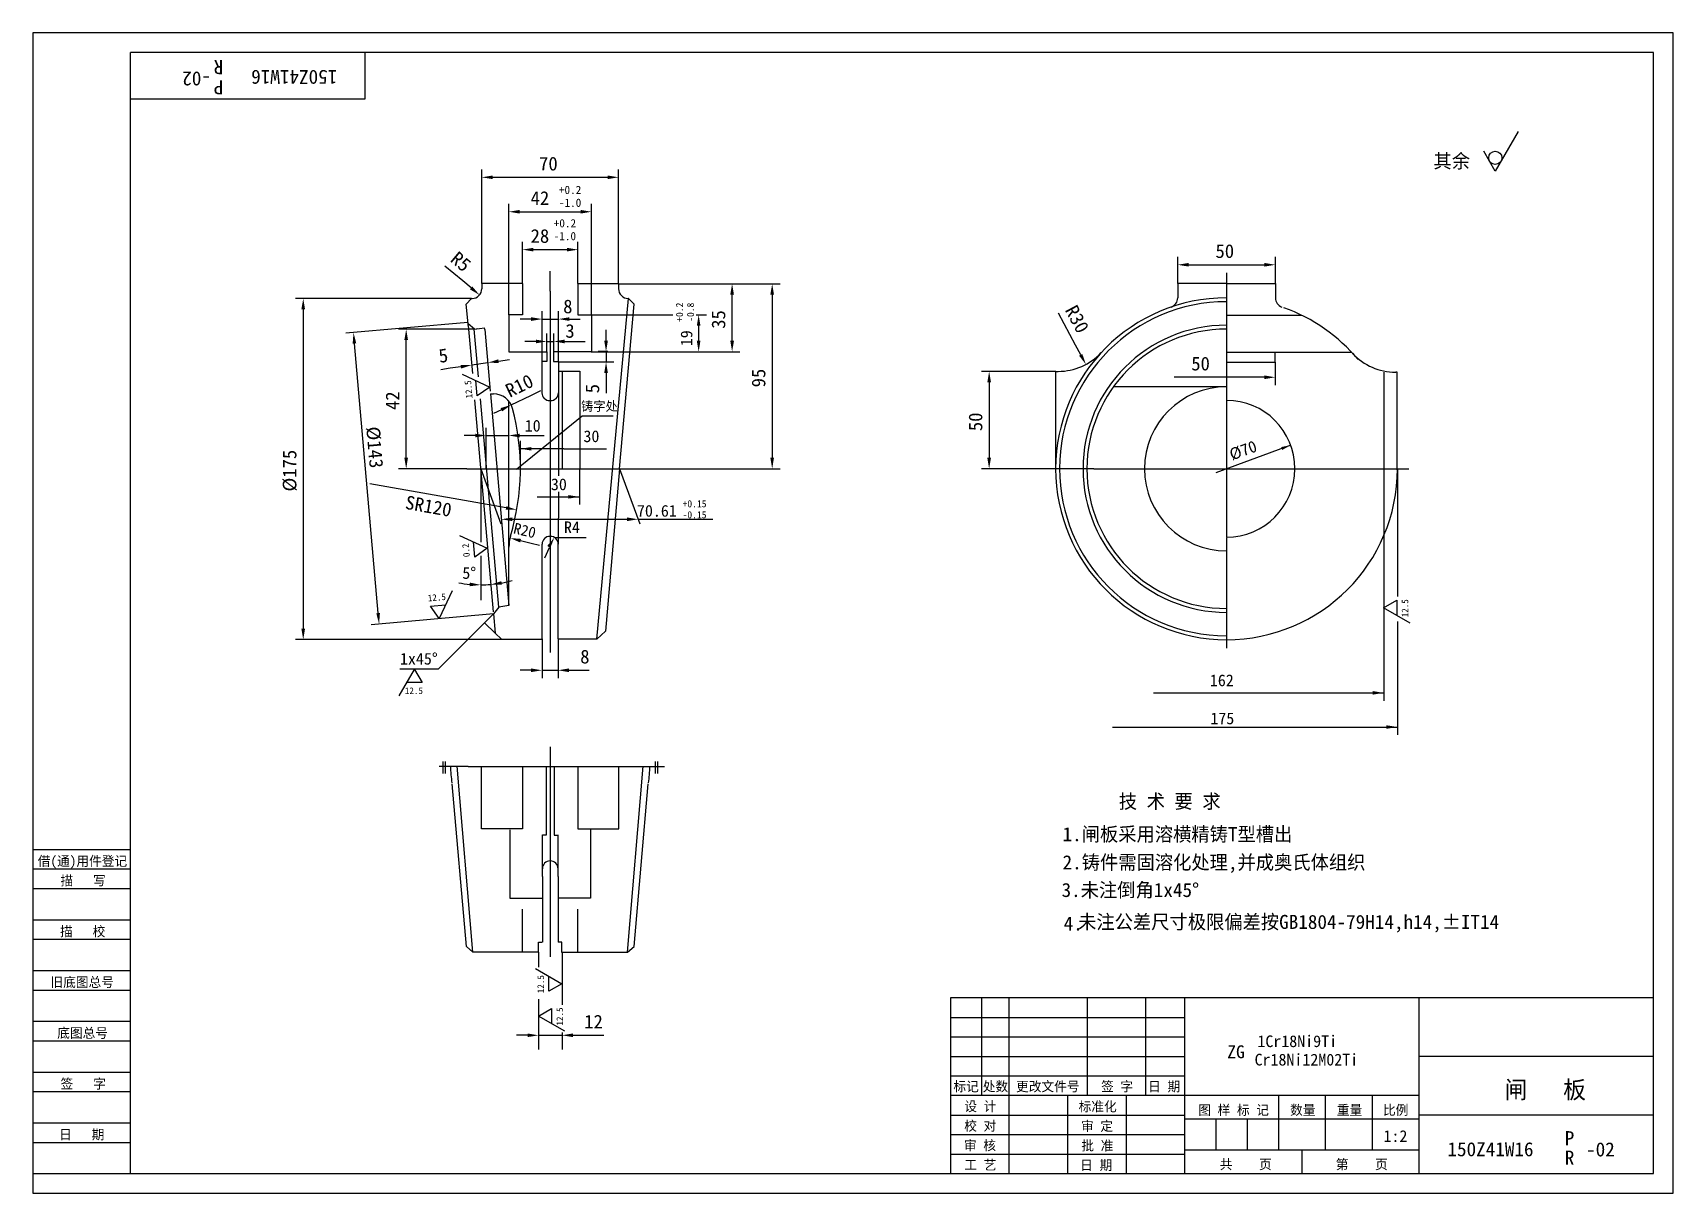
# Model space of a CAD drawing. Header units: metres. Extents: x 0 to 420, y 0 to 297.
import ezdxf

# ---------------------------------------------------------------- set-up
doc = ezdxf.new("R2010")
doc.units = ezdxf.units.M
for name, color, linetype in [('C', 6, 'Continuous'), ('D', 1, 'Continuous'), ('FL', 5, 'Continuous'), ('T', 7, 'Continuous'), ('TL', 4, 'Continuous')]:
    doc.layers.add(name, color=color, linetype=linetype)

# ---------------------------------------------------------------- blocks, each defined once
blk = doc.blocks.new('TUKUN3')
at = {"layer": 'FL'}
for p, q in [((420, 297), (0, 297)), ((0, 297), (0, 0)), ((420, 0), (420, 297)), ((0, 78), (25, 78)), ((0, 70), (25, 70)), ((0, 65), (25, 65)), ((0, 57), (25, 57)), ((0, 52), (25, 52)), ((243, 25), (243, 50)), ((250, 5), (250, 50)), ((270, 25), (270, 50)), ((285, 25), (285, 50)), ((0, 44), (25, 44)), ((235, 45), (295, 45)), ((0, 39), (25, 39)), ((235, 40), (295, 40)), ((235, 35), (295, 35)), ((0, 31), (25, 31)), ((235, 30), (295, 30)), ((0, 26), (25, 26)), ((280, 5), (280, 25)), ((0, 18), (25, 18)), ((235, 20), (295, 20)), ((0, 13), (25, 13)), ((235, 15), (295, 15)), ((235, 10), (295, 10)), ((0, 0), (420, 0))]:
    blk.add_line(p, q, dxfattribs=at)
at = {"layer": 'TL'}
for p, q in [((415, 292), (25, 292)), ((25, 5), (25, 292)), ((85, 292), (85, 280)), ((415, 5), (415, 292)), ((85, 280), (25, 280)), ((0, 88), (25, 88)), ((0, 83), (25, 83)), ((415, 50), (235, 50)), ((235, 50), (235, 5)), ((295, 5), (295, 50)), ((355, 5), (355, 50)), ((415, 35), (355, 35)), ((355, 25), (235, 25)), ((265, 5), (265, 25)), ((319, 11), (319, 25)), ((331, 11), (331, 25)), ((343, 11), (343, 25)), ((295, 19), (355, 19)), ((303, 11), (303, 19)), ((311, 11), (311, 19)), ((415, 20), (355, 20)), ((355, 11), (295, 11)), ((325, 5), (325, 11)), ((0, 5), (415, 5))]:
    blk.add_line(p, q, dxfattribs=at)
at = {"layer": 'T'}
for s, p in [('借(通)用件登记', (1.26, 83.76)), ('描   写', (7.09, 78.76)), ('描   校', (6.98, 65.76)), ('旧底图总号', (4.52, 52.76)), ('底图总号', (6.25, 39.76)), ('签   字', (7.1, 26.76)), ('标记', (235.71, 26.07)), ('处数', (243.22, 26.07)), ('更改文件号', (251.75, 26.07)), ('签 字', (273.53, 26.07)), ('日 期', (285.57, 26.07)), ('设 计', (238.5, 20.99)), ('标准化', (267.77, 20.93)), ('图 样 标 记', (298.4, 20.04)), ('数量', (321.92, 20.04)), ('重量', (333.88, 20.04)), ('比例', (345.7, 20.04)), ('校 对', (238.48, 15.99)), ('审 定', (268.39, 15.93)), ('日   期', (6.72, 13.76)), ('审 核', (238.41, 10.99)), ('批 准', (268.46, 10.93)), ('工 艺', (238.52, 5.99)), ('日 期', (268.18, 5.93)), ('共    页', (303.91, 6.13)), ('第    页', (333.62, 6.13))]:
    blk.add_text(s, height=2.5, dxfattribs=at).set_placement(p)

msp = doc.modelspace()

# ---------------------------------------------------------------- linework, layer by layer
at = {"layer": 'C'}
for p, q in [((132.46, 230.91), (132.46, 235.96)), ((305.64, 235.57), (305.64, 202.97)), ((132.46, 230.91), (132.46, 202.83)), ((132.46, 202.83), (132.46, 168.12)), ((305.64, 202.92), (305.64, 167.92)), ((111.1, 185.42), (152.62, 185.42)), ((260.96, 185.42), (255.82, 185.42)), ((271.64, 185.42), (260.96, 185.42)), ((271.64, 185.42), (342.42, 185.42)), ((342.42, 185.42), (346.76, 185.42)), ((346.76, 185.42), (352.3, 185.42)), ((132.46, 168.09), (132.46, 138.39)), ((305.64, 167.76), (305.64, 155.88)), ((305.64, 155.88), (305.64, 152.38)), ((305.64, 152.38), (305.64, 147.71)), ((305.64, 148.67), (305.64, 139.46)), ((132.47, 114.28), (132.47, 68.8)), ((111.51, 109.23), (104.06, 109.23)), ((111.51, 109.23), (156.19, 109.23)), ((156.19, 109.23), (161.72, 109.23)), ((132.47, 68.8), (132.47, 60.48))]:
    msp.add_line(p, q, dxfattribs=at)
at = {"layer": 'D'}
for p, q in [((380.31, 271.76), (374.45, 261.62)), ((374.45, 261.62), (371.52, 266.69)), ((114.96, 232.85), (114.96, 262.01)), ((149.96, 232.85), (149.96, 262.01)), ((147.16, 260.01), (117.76, 260.01)), ((121.85, 224.85), (121.85, 253.2)), ((143.08, 224.85), (143.08, 253.2)), ((124.65, 251.2), (140.28, 251.2)), ((125.35, 232.85), (125.35, 243.5)), ((128.15, 241.5), (136.78, 241.5)), ((139.58, 232.85), (139.58, 243.5)), ((293.14, 232.85), (293.14, 239.63)), ((318.14, 232.87), (318.14, 239.63)), ((110.08, 233.49), (105.53, 237.29)), ((295.94, 237.63), (315.34, 237.63)), ((112.23, 231.7), (110.08, 233.49)), ((149.97, 232.78), (181.05, 232.78)), ((181.05, 232.78), (191.31, 232.78)), ((112.36, 229.01), (67.24, 229.01)), ((179.05, 218.17), (179.05, 229.98)), ((189.31, 229.98), (189.31, 188.22)), ((69.24, 226.21), (69.24, 144.48)), ((111.38, 222.84), (80.12, 220.1)), ((127.59, 223.73), (124.79, 223.73)), ((130.39, 212.8), (130.39, 225.73)), ((130.39, 223.73), (134.58, 223.73)), ((134.58, 212.8), (134.58, 225.73)), ((137.38, 223.73), (140.18, 223.73)), ((142.96, 224.85), (163.85, 224.85)), ((169.88, 224.85), (172.48, 224.85)), ((266.98, 217.06), (262.62, 225.23)), ((113.05, 221.17), (93.6, 221.17)), ((131.61, 215.34), (131.61, 220)), ((133.37, 215.34), (133.37, 220)), ((146.77, 218.19), (146.77, 220.99)), ((170.48, 222.05), (170.48, 218.17)), ((88.42, 148.47), (82.35, 217.48)), ((95.6, 188.22), (95.6, 218.37)), ((128.81, 218), (126.01, 218)), ((131.61, 218), (133.37, 218)), ((136.17, 218), (138.97, 218)), ((138.97, 218), (141.39, 218)), ((142.96, 215.37), (172.48, 215.37)), ((147.19, 215.39), (144.77, 215.39)), ((146.77, 215.39), (146.77, 212.76)), ((172.48, 215.37), (181.05, 215.37)), ((268.3, 214.59), (266.98, 217.06)), ((106.83, 211.14), (104.43, 210.78)), ((109.6, 211.55), (106.83, 211.14)), ((116.48, 212.56), (112.37, 211.95)), ((119.25, 212.97), (122.02, 213.38)), ((134.61, 212.76), (148.77, 212.76)), ((261.91, 210.35), (242.86, 210.35)), ((318.12, 212.73), (318.12, 206.84)), ((109.91, 209.62), (116.98, 206.33)), ((113.78, 204.09), (113.44, 207.97)), ((116.98, 206.33), (113.78, 204.09)), ((146.77, 209.96), (146.77, 207.16)), ((146.77, 207.16), (146.77, 204.74)), ((244.86, 207.55), (244.86, 188.22)), ((300.8, 208.84), (292.27, 208.84)), ((315.32, 208.84), (300.8, 208.84)), ((122.49, 201.75), (127.54, 204.18)), ((127.54, 204.18), (130.08, 205.47)), ((119.97, 200.53), (117.99, 199.57)), ((123.87, 185.31), (140.68, 199)), ((140.68, 199), (148.61, 199)), ((113.27, 193.93), (110.47, 193.93)), ((116.07, 185.41), (116.07, 195.93)), ((116.07, 193.93), (121.84, 193.93)), ((124.64, 193.93), (127.44, 193.93)), ((127.44, 193.93), (127.53, 193.93)), ((127.53, 193.93), (130.91, 193.93)), ((124.85, 185.42), (124.85, 192.53)), ((135.92, 190.53), (124.85, 190.53)), ((135.92, 190.53), (142.62, 190.53)), ((142.62, 190.53), (146.85, 190.53)), ((322.07, 191.45), (302.91, 184.41)), ((111.1, 185.42), (93.6, 185.42)), ((114.67, 185.42), (114.67, 166.66)), ((114.67, 185.42), (118.09, 176.02)), ((139.95, 185.31), (139.95, 176.23)), ((150.25, 185.42), (155.38, 171.33)), ((152.62, 185.42), (191.31, 185.42)), ((255.82, 185.42), (242.86, 185.42)), ((349.39, 185.32), (349.39, 152.74)), ((101.28, 178.93), (86.26, 181.6)), ((121.16, 175.39), (101.28, 178.93)), ((129.16, 178.23), (139.95, 178.23)), ((118.09, 176.02), (119.8, 171.33)), ((122.78, 172.49), (152.16, 172.49)), ((154.96, 172.49), (170.99, 172.49)), ((170.99, 172.49), (174.15, 172.49)), ((109.27, 168.35), (116.35, 165.06)), ((345.89, 168.76), (345.89, 126.06)), ((113.15, 162.82), (112.81, 166.71)), ((116.35, 165.06), (113.15, 162.82)), ((124.9, 167.02), (127.62, 166.37)), ((127.62, 166.37), (129.72, 165.87)), ((132.17, 165.17), (131.03, 162.51)), ((132.11, 165.43), (132.52, 166.12)), ((133.55, 167.83), (141.65, 167.83)), ((114.67, 163.1), (114.67, 151.77)), ((107.33, 154.15), (104.03, 147.07)), ((345.86, 149.84), (349.24, 151.79)), ((349.24, 151.79), (349.24, 147.89)), ((117.93, 148.26), (86.67, 145.51)), ((101.79, 150.27), (105.68, 150.61)), ((104.03, 147.07), (101.79, 150.27)), ((117.93, 148.26), (110.85, 141.18)), ((352.62, 145.93), (345.86, 149.84)), ((118.36, 143.33), (115.68, 146.01)), ((349.39, 146.36), (349.39, 117.31)), ((120.47, 141.68), (67.24, 141.68)), ((110.85, 141.18), (103.78, 134.11)), ((130.39, 141.87), (130.39, 131.84)), ((134.47, 141.87), (134.47, 131.84)), ((93.79, 127.31), (97.69, 134.07)), ((103.78, 134.11), (93.94, 134.11)), ((99.65, 130.69), (95.74, 130.69)), ((97.69, 134.07), (99.65, 130.69)), ((127.59, 133.84), (124.79, 133.84)), ((130.39, 133.84), (134.47, 133.84)), ((137.27, 133.84), (140.07, 133.84)), ((140.07, 133.84), (142.49, 133.84)), ((286.94, 128.06), (345.89, 128.06)), ((276.4, 119.31), (349.39, 119.31)), ((104.98, 110.53), (104.98, 107.4)), ((105.62, 110.53), (105.62, 107.4)), ((159.32, 110.53), (159.32, 107.4)), ((159.95, 110.53), (159.95, 107.4)), ((129.47, 61.65), (129.47, 57.83)), ((135.5, 61.61), (135.5, 49.66)), ((128.73, 57.52), (135.49, 53.62)), ((132.11, 51.67), (132.11, 55.57)), ((135.49, 53.62), (132.11, 51.67)), ((129.45, 45.33), (132.83, 47.29)), ((129.47, 49.66), (129.47, 36.8)), ((132.83, 47.29), (132.83, 43.38)), ((135.5, 49.66), (135.5, 48.17)), ((136.21, 41.43), (129.45, 45.33)), ((126.67, 40.41), (123.87, 40.41)), ((129.47, 40.41), (135.5, 40.41)), ((135.5, 41.13), (135.5, 36.8)), ((138.3, 40.41), (141.1, 40.41)), ((141.1, 40.41), (146.19, 40.41))]:
    msp.add_line(p, q, dxfattribs=at)
msp.add_circle((374.45, 265), 1.69, dxfattribs=at)
for start, end in [(259.2, 264.6), (270, 275), (280.4, 285.8)]:
    msp.add_arc((114.67, 185.42), 29.73, start, end, dxfattribs=at)
for points in [[(117.76, 260.48), (117.76, 259.55), (114.96, 260.01)], [(147.16, 260.48), (147.16, 259.55), (149.96, 260.01)], [(124.65, 251.67), (124.65, 250.74), (121.85, 251.2)], [(140.28, 251.67), (140.28, 250.74), (143.08, 251.2)], [(128.15, 241.97), (128.15, 241.04), (125.35, 241.5)], [(136.78, 241.97), (136.78, 241.04), (139.58, 241.5)], [(295.94, 238.1), (295.94, 237.17), (293.14, 237.63)], [(315.34, 238.1), (315.34, 237.17), (318.14, 237.63)], [(111.93, 231.34), (112.53, 232.06), (114.38, 229.9)], [(178.58, 229.98), (179.52, 229.98), (179.05, 232.78)], [(188.84, 229.98), (189.77, 229.98), (189.31, 232.78)], [(68.77, 226.21), (69.71, 226.21), (69.24, 229.01)], [(127.59, 224.2), (127.59, 223.26), (130.39, 223.73)], [(137.38, 224.2), (137.38, 223.26), (134.58, 223.73)], [(170.01, 222.05), (170.94, 222.05), (170.48, 224.85)], [(82.82, 217.52), (81.89, 217.44), (82.11, 220.27)], [(95.13, 218.37), (96.06, 218.37), (95.6, 221.17)], [(128.81, 218.47), (128.81, 217.53), (131.61, 218)], [(136.17, 218.47), (136.17, 217.53), (133.37, 218)], [(146.31, 218.19), (147.24, 218.19), (146.77, 215.39)], [(170.01, 218.17), (170.94, 218.17), (170.48, 215.37)], [(178.58, 218.17), (179.52, 218.17), (179.05, 215.37)], [(267.89, 214.37), (268.71, 214.81), (269.62, 212.12)], [(109.53, 212.01), (109.67, 211.08), (112.37, 211.95)], [(119.18, 213.43), (119.32, 212.51), (116.48, 212.56)], [(146.31, 209.96), (147.24, 209.96), (146.77, 212.76)], [(244.39, 207.55), (245.33, 207.55), (244.86, 210.35)], [(315.32, 209.3), (315.32, 208.37), (318.12, 208.84)], [(120.18, 200.11), (119.77, 200.95), (122.49, 201.75)], [(113.27, 194.39), (113.27, 193.46), (116.07, 193.93)], [(124.64, 194.39), (124.64, 193.46), (121.84, 193.93)], [(127.65, 190.08), (124.85, 190.53), (127.65, 190.98)], [(319.89, 190.23), (322.07, 191.45), (319.62, 190.97)], [(95.13, 188.22), (96.06, 188.22), (95.6, 185.42)], [(188.84, 188.22), (189.77, 188.22), (189.31, 185.42)], [(244.39, 188.22), (245.33, 188.22), (244.86, 185.42)], [(137.15, 178.68), (139.95, 178.23), (137.15, 177.78)], [(122.78, 172.96), (122.78, 172.02), (119.98, 172.49)], [(121.07, 174.93), (121.24, 175.85), (123.91, 174.9)], [(152.16, 172.96), (152.16, 172.02), (154.96, 172.49)], [(124.79, 166.56), (125.01, 167.47), (122.18, 167.67)], [(132.51, 165.19), (131.71, 165.67), (133.55, 167.83)], [(111.9, 156.29), (111.85, 155.35), (114.67, 155.69)], [(120.1, 155.71), (119.98, 156.64), (117.27, 155.8)], [(88.88, 148.52), (87.95, 148.43), (88.66, 145.68)], [(68.77, 144.48), (69.71, 144.48), (69.24, 141.68)], [(127.59, 134.31), (127.59, 133.37), (130.39, 133.84)], [(137.27, 134.31), (137.27, 133.37), (134.47, 133.84)], [(343.09, 128.51), (345.89, 128.06), (343.09, 127.61)], [(346.59, 119.76), (349.39, 119.31), (346.59, 118.86)], [(126.67, 40.88), (126.67, 39.95), (129.47, 40.41)], [(138.3, 40.88), (138.3, 39.95), (135.5, 40.41)]]:
    msp.add_solid(points, dxfattribs=at)
at = {"layer": 'TL'}
for p, q in [((114.96, 232.85), (114.96, 231.51)), ((125.46, 232.85), (114.96, 232.85)), ((125.35, 232.85), (125.35, 224.85)), ((139.46, 232.85), (149.96, 232.85)), ((139.58, 232.85), (139.58, 224.85)), ((149.96, 232.85), (149.96, 231.51)), ((305.64, 232.85), (293.14, 232.85)), ((293.14, 232.85), (293.14, 229.17)), ((305.64, 232.85), (318.14, 232.85)), ((318.14, 232.85), (318.14, 229.17)), ((110.99, 227.51), (112.36, 229.01)), ((111.43, 222.5), (110.99, 227.51)), ((112.36, 229.01), (112.46, 229.01)), ((144.44, 141.84), (152.56, 229.01)), ((150.25, 185.42), (153.93, 227.51)), ((152.56, 229.01), (152.46, 229.01)), ((153.93, 227.51), (152.56, 229.01)), ((121.85, 224.85), (121.85, 215.35)), ((125.35, 224.85), (121.85, 224.85)), ((139.58, 224.85), (143.08, 224.85)), ((143.08, 224.85), (143.08, 215.35)), ((305.62, 224.75), (324.81, 224.75)), ((113.05, 221.17), (111.43, 222.5)), ((111.47, 222.06), (111.43, 222.5)), ((111.47, 222.06), (112.54, 209.81)), ((113.03, 221.19), (113.96, 221.28)), ((114.1, 208.94), (113.03, 221.19)), ((113.05, 221.17), (115.66, 221.47)), ((115.72, 221.06), (115.66, 221.47)), ((115.72, 221.06), (117.1, 205.28)), ((121.85, 215.35), (131.6, 215.35)), ((131.6, 215.35), (131.6, 212.85)), ((143.08, 215.35), (133.33, 215.35)), ((133.33, 215.35), (133.33, 212.85)), ((305.62, 215.25), (337.65, 215.25)), ((318.12, 212.73), (318.12, 215.25)), ((130.35, 212.85), (130.35, 204.85)), ((131.6, 212.85), (130.35, 212.85)), ((133.33, 212.85), (134.58, 212.85)), ((134.55, 210.44), (140.05, 210.44)), ((134.58, 212.85), (134.58, 204.85)), ((135.55, 210.44), (135.55, 185.36)), ((140.05, 210.44), (140.05, 185.36)), ((261.91, 185.45), (261.91, 210.35)), ((261.91, 210.35), (262.56, 210.35)), ((305.62, 212.73), (318.12, 212.73)), ((345.98, 168.47), (345.98, 210.12)), ((349.36, 210.12), (348.95, 210.12)), ((349.36, 185.12), (349.36, 210.12)), ((305.64, 206.42), (276.71, 206.42)), ((113.13, 203.05), (117.88, 148.81)), ((119.28, 149.99), (114.6, 203.28)), ((117.16, 204.57), (117.99, 204.57)), ((117.16, 204.57), (121.9, 150.4)), ((121.9, 168.09), (121.9, 202.69)), ((132.58, 202.85), (132.46, 202.85)), ((134.58, 204.85), (134.58, 185.36)), ((134.58, 185.36), (134.57, 183.64)), ((150.25, 185.42), (146.61, 143.83)), ((134.56, 179.53), (134.52, 166.12)), ((121.9, 165.35), (121.9, 168.09)), ((132.52, 168.12), (132.46, 168.12)), ((121.9, 150.4), (121.9, 165.35)), ((130.4, 141.87), (130.4, 166.12)), ((134.52, 141.87), (134.52, 166.12)), ((119.28, 149.99), (117.93, 148.26)), ((117.93, 148.26), (118.36, 143.33)), ((121.9, 150.4), (119.28, 149.99)), ((119.99, 141.84), (118.36, 143.33)), ((144.44, 141.84), (146.61, 143.83)), ((119.99, 141.84), (130.4, 141.84)), ((144.44, 141.84), (134.52, 141.84)), ((112.64, 61.65), (108.65, 109.27)), ((114.9, 93.27), (114.9, 109.27)), ((125.4, 109.27), (125.4, 93.27)), ((139.54, 109.27), (139.54, 93.27)), ((150.04, 93.27), (150.04, 109.27)), ((152.3, 61.65), (156.28, 109.27)), ((131.46, 109.15), (131.46, 91.65)), ((133.47, 109.15), (133.47, 91.65)), ((111.01, 63.15), (107.36, 104.8)), ((153.93, 63.15), (157.57, 104.8)), ((125.4, 93.27), (114.9, 93.27)), ((122.13, 93.03), (122.13, 75.53)), ((139.54, 93.27), (150.04, 93.27)), ((142.81, 93.03), (142.81, 75.53)), ((130.46, 83.03), (130.46, 91.73)), ((131.46, 91.65), (130.46, 91.65)), ((133.47, 91.65), (134.47, 91.65)), ((134.47, 83.03), (134.47, 91.73)), ((132.47, 85.03), (132.47, 85.03)), ((130.46, 81.03), (130.46, 83.03)), ((130.46, 81.03), (130.46, 64.22)), ((134.47, 81.03), (134.47, 83.03)), ((134.47, 81.03), (134.47, 64.22)), ((122.13, 75.53), (130.46, 75.53)), ((125.4, 61.61), (125.4, 72.73)), ((142.81, 75.53), (134.47, 75.53)), ((139.54, 61.61), (139.54, 72.73)), ((112.64, 61.65), (111.01, 63.15)), ((129.47, 64.22), (130.45, 64.22)), ((129.47, 61.58), (129.47, 64.22)), ((135.47, 64.22), (134.49, 64.22)), ((135.47, 61.58), (135.47, 64.22)), ((152.3, 61.65), (153.93, 63.15)), ((129.47, 61.65), (112.64, 61.65)), ((135.47, 61.65), (152.3, 61.65))]:
    msp.add_line(p, q, dxfattribs=at)
for centre, radius, start, end in [((112.46, 231.51), 2.5, 270, 0), ((152.46, 231.51), 2.5, 180, 270), ((305.64, 185.42), 43.75, 90, 180), ((305.64, 185.42), 42.75, 90, 269.86), ((290.64, 229.17), 2.5, 288.92, 0), ((320.64, 229.17), 2.5, 180, 251.08), ((305.64, 185.42), 43.75, 39.68, 70.36), ((305.64, 185.42), 36.75, 90, 270), ((305.64, 185.42), 35.75, 90, 270), ((262.56, 225.35), 15, 270, 317.18), ((348.95, 225.12), 15, 222.52, 270), ((305.64, 185.42), 21, 90, 270), ((117.99, 199.57), 5, 14.91, 90), ((132.35, 204.85), 2, 180, 270), ((132.58, 204.85), 2, 270, 0), ((305.64, 185.42), 17.5, 270, 90), ((64.84, 185.42), 60, 343.33, 14.91), ((305.64, 185.42), 43.75, 180, 270), ((305.64, 185.42), 43.75, 270, 0), ((131.9, 165.35), 10, 163.33, 180), ((132.4, 166.12), 2, 90, 180), ((132.52, 166.12), 2, 0, 90), ((132.36, 109.23), 25.4, 180, 189.58), ((132.58, 109.23), 25.4, 350.42, 0), ((132.46, 83.03), 2, 90, 180), ((132.47, 83.03), 2, 0, 90)]:
    msp.add_arc(centre, radius, start, end, dxfattribs=at)

# ---------------------------------------------------------------- block references
at = {"layer": 'D'}
msp.add_blockref('TUKUN3', (0, 0), dxfattribs=at)

# ---------------------------------------------------------------- texts
for s, height, rotation, p in [('R', 3.6, 180, (48.77, 290.01)), ('-02', 3.6, 180, (45.61, 287.05)), ('150Z41W16', 3.6, 180, (77.96, 287.46)), ('P', 3.6, 180, (48.77, 284.85)), ('R5', 3.5, 320.15, (106.66, 238.63)), ('+0.2', 1.8, 90, (166.47, 223.04)), ('-0.8', 1.8, 90, (169.29, 223.04)), ('R30', 3.5, 298.09, (264.17, 226.05)), ('35', 3.5, 90, (177.3, 221.24)), ('19', 3, 90, (168.87, 216.79)), ('5', 3.5, 8.4, (104.18, 212.51)), ('95', 3.5, 90, (187.56, 206.26)), ('12.5', 1.7, 95, (112.6, 203.5)), ('R10', 3.5, 25.74, (122.12, 203.56)), ('5', 3.5, 90, (145.02, 204.74)), ('42', 3.5, 90, (93.85, 200.46)), ('50', 3.5, 90, (243.11, 195.05)), ('%%C143', 3.5, 275.02, (85.36, 196.07)), ('%%c175', 3.5, 90, (67.49, 179.59)), ('%%c70', 3, 20.16, (307.05, 187.53)), ('SR120', 3.5, 349.9, (95.17, 175.18)), ('R20', 2.8, 346.58, (122.86, 168.93)), ('0.2', 1.7, 95, (111.91, 162.88)), ('12.5', 1.7, 5, (101.21, 151.45)), ('12.5', 1.7, 90, (352.17, 147.41)), ('12.5', 1.7, 90, (130.88, 51.19)), ('12.5', 1.7, 90, (135.76, 42.91))]:
    msp.add_text(s, height=height, rotation=rotation, dxfattribs=at).set_placement(p)
for s, height, p in [('70', 3.5, (129.63, 261.76)), ('其余', 3.6, (358.63, 262.39)), ('42', 3.5, (127.46, 252.95)), ('+0.2', 2.1, (134.71, 255.75)), ('-1.0', 2.1, (134.71, 252.46)), ('+0.2', 2.1, (133.38, 247.21)), ('28', 3.5, (127.46, 243.25)), ('-1.0', 2.1, (133.38, 243.92)), ('50', 3.5, (302.81, 239.38)), ('8', 3.5, (135.8, 225.22)), ('3', 3.5, (136.35, 218.95)), ('50', 3.5, (296.61, 210.59)), ('铸字处', 2.4, (140.39, 200.24)), ('10', 3, (125.95, 194.94)), ('30', 3, (140.99, 192.24)), ('30', 3, (132.65, 179.94)), ('+0.15', 1.8, (166.37, 175.56)), ('70.61', 3, (154.68, 173.16)), ('-0.15', 1.8, (166.37, 172.74)), ('R4', 3, (136, 168.94)), ('5%%d', 3, (109.98, 157.24)), ('8', 3.5, (140.16, 135.59)), ('1x45%%d', 3, (94.01, 135.3)), ('162', 3, (301.37, 129.77)), ('12.5', 1.7, (95.27, 127.76)), ('175', 3, (301.5, 120.03)), ('技 术 要 求', 3.6, (278.06, 98.49)), ('1.闸板采用溶横精铸T型槽出', 3.6, (263.66, 90.09)), ('2.铸件需固溶化处理,并成奥氏体组织', 3.6, (263.66, 82.89)), ('3.未注倒角1x45%%d', 3.6, (263.4, 75.81)), ('未注公差尺寸极限偏差按GB1804-79H14,h14,%%pIT14', 3.6, (267.63, 67.64)), ('4.', 3.6, (263.94, 67.23)), ('12', 3.5, (141.19, 42.16)), ('ZG', 3.3, (305.83, 34.54)), ('1Cr18Ni9Ti', 3, (313.54, 37.39)), ('Cr18Ni12M02Ti', 3, (312.82, 32.68)), ('闸   板', 4.5, (376.79, 24.22)), ('1:2', 3, (345.82, 13.11)), ('150Z41W16', 3.6, (362.2, 9.45)), ('P', 3.6, (392.23, 12.28)), ('-02', 3.6, (397.7, 9.41)), ('R', 3.6, (392.23, 7.29))]:
    msp.add_text(s, height=height, dxfattribs=at).set_placement(p)

doc.saveas('drawing.dxf')
